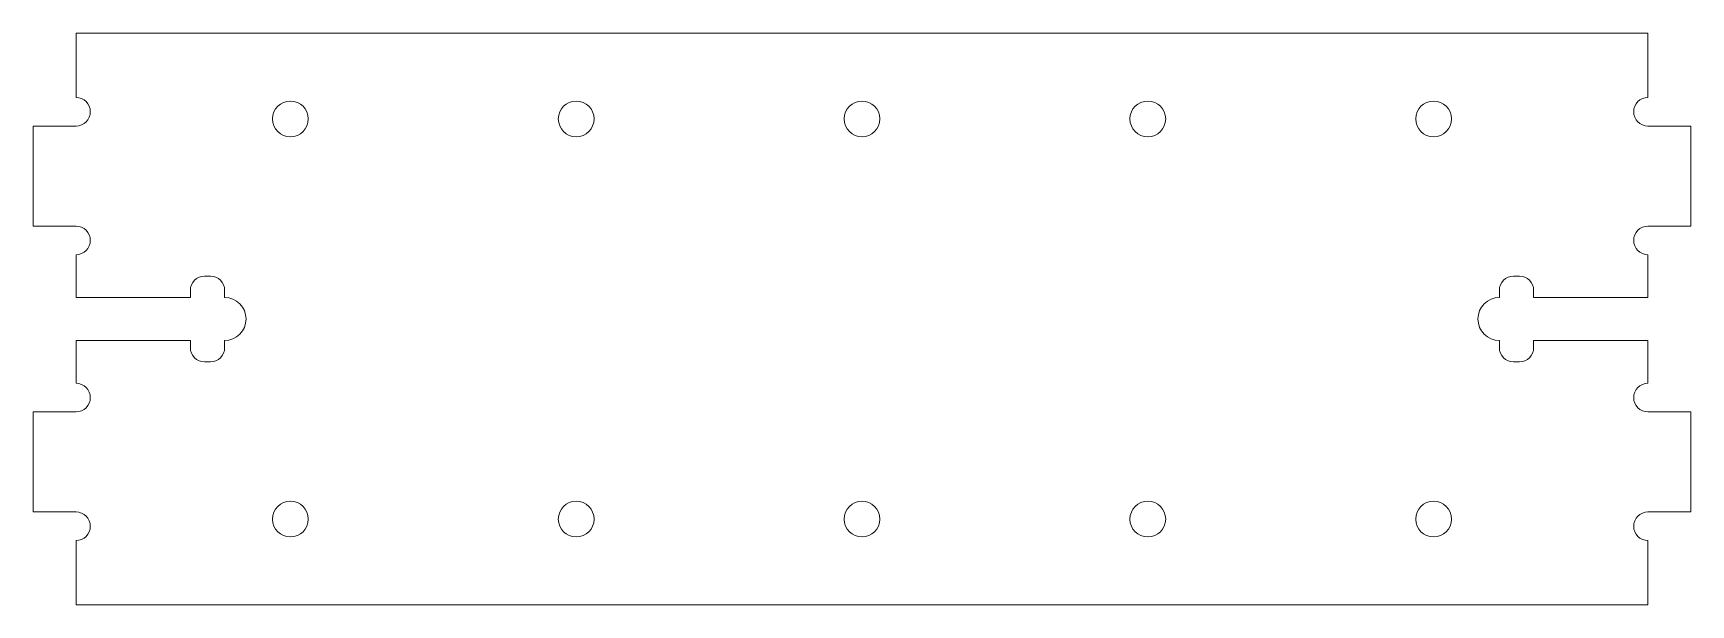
# Model space of a CAD drawing. Header units: millimetres. Extents: x -58 to 58, y -20 to 20.
import ezdxf

# ---------------------------------------------------------------- set-up
doc = ezdxf.new("R2010")
doc.units = ezdxf.units.MM

msp = doc.modelspace()

# ---------------------------------------------------------------- linework, layer by layer
at = {"color": 7, "linetype": 'Continuous', "lineweight": 15}
for p, q in [((55, 20), (-55, 20)), ((-55, 20), (-55, 15.5)), ((55, 15.5), (55, 20)), ((-55, 13.5), (-58, 13.5)), ((-58, 13.5), (-58, 6.5)), ((58, 13.5), (55, 13.5)), ((58, 6.5), (58, 13.5)), ((-58, 6.5), (-55, 6.5)), ((55, 6.5), (58, 6.5)), ((-55, 4.5), (-55, 1.5)), ((55, 1.5), (55, 4.5)), ((-46, 3), (-45.6, 3)), ((45.6, 3), (46, 3)), ((-55, 1.5), (-47, 1.5)), ((-47, 2), (-47, 1.5)), ((-44.6, 2), (-44.6, 1.5)), ((44.6, 2), (44.6, 1.5)), ((47, 2), (47, 1.5)), ((47, 1.5), (55, 1.5)), ((-55, -1.5), (-47, -1.5)), ((-55, -1.5), (-55, -4.5)), ((-47, -1.5), (-47, -2)), ((-44.6, -1.5), (-44.6, -2)), ((44.6, -1.5), (44.6, -2)), ((47, -1.5), (55, -1.5)), ((47, -1.5), (47, -2)), ((55, -4.5), (55, -1.5)), ((-46, -3), (-45.6, -3)), ((45.6, -3), (46, -3)), ((-55, -6.5), (-58, -6.5)), ((-58, -6.5), (-58, -13.5)), ((58, -6.5), (55, -6.5)), ((58, -13.5), (58, -6.5)), ((-58, -13.5), (-55, -13.5)), ((55, -13.5), (58, -13.5)), ((-55, -15.5), (-55, -20)), ((55, -20), (55, -15.5)), ((-55, -20), (55, -20))]:
    msp.add_line(p, q, dxfattribs=at)
for centre in [(-40, 14), (-20, 14), (0, 14), (20, 14), (40, 14), (-40, -14), (-20, -14), (0, -14), (20, -14), (40, -14)]:
    msp.add_circle(centre, 1.25, dxfattribs=at)
for centre, radius, start, end in [((-55, 14.5), 1, 270, 90), ((55, 14.5), 1, 90, 270), ((-55, 5.5), 1, 270, 90), ((55, 5.5), 1, 90, 270), ((-46, 2), 1, 90, 180), ((-45.6, 2), 1, 0, 90), ((45.6, 2), 1, 90, 180), ((46, 2), 1, 0, 90), ((-44.6, 0), 1.5, 270, 90), ((44.6, 0), 1.5, 90, 270), ((-46, -2), 1, 180, 270), ((-45.6, -2), 1, 270, 0), ((45.6, -2), 1, 180, 270), ((46, -2), 1, 270, 0), ((-55, -5.5), 1, 270, 90), ((55, -5.5), 1, 90, 270), ((-55, -14.5), 1, 270, 90), ((55, -14.5), 1, 90, 270)]:
    msp.add_arc(centre, radius, start, end, dxfattribs=at)

doc.saveas('drawing.dxf')
